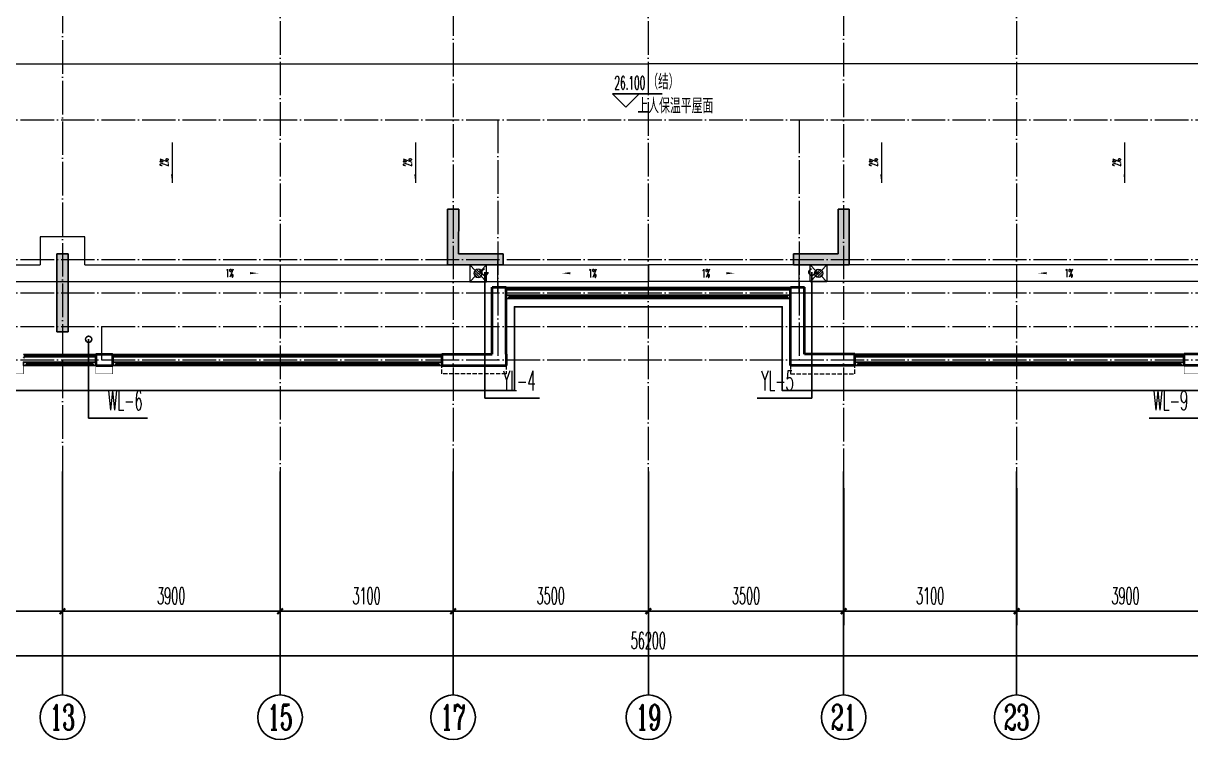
# Model space of a CAD drawing. Extents: x 27938 to 650306, y -92720 to 1524912.
# Drawn here: x 288317 to 309235, y 280315 to 293140 of the extents above; entities that cross this region are included whole.
import ezdxf
from ezdxf.enums import TextEntityAlignment as Align

# ---------------------------------------------------------------- set-up
doc = ezdxf.new("R2010")
doc.units = 0
doc.header["$LTSCALE"] = 1000
doc.header["$MEASUREMENT"] = 0
doc.linetypes.add('DASH', pattern=[0.35, 0.25, -0.1])
doc.linetypes.add('DOTE', pattern=[2.42, 2, -0.2, 0.02, -0.2])
for name, color, linetype in [('3-栏杆1', 135, 'Continuous'), ('AXIS', 3, 'Continuous'), ('AXIS_TEXT', 4, 'Continuous'), ('COLUMN', 9, 'Continuous'), ('DIM_ELEV', 3, 'Continuous'), ('DIM_污水', 3, 'Continuous'), ('DIM_雨水', 3, 'Continuous'), ('PIPE-雨水', 4, 'Y'), ('PUB_TEXT', 4, 'Continuous'), ('S-COLU-LINE1', 6, 'Continuous'), ('VPIPE-污水', 2, 'W'), ('VPIPE-雨水', 4, 'DASH'), ('看线', 251, 'Continuous'), ('铝合金', 144, 'Continuous')]:
    doc.layers.add(name, color=color, linetype=linetype)
for name, color, linetype, lineweight in [('DOTE', 19, 'DOTE', 9), ('LVTRY', 1, 'Continuous', 13), ('PUB_HATCH', 8, 'Continuous', 9), ('WALL', 9, 'Continuous', 40), ('平面-分水线', 214, 'Continuous', 15), ('平面-排水沟', 86, 'Continuous', 15), ('平面-看线', 45, 'Continuous', 15)]:
    doc.layers.add(name, color=color, linetype=linetype, lineweight=lineweight)
doc.styles.add('_TCH_AXIS', font='COMPLEX', dxfattribs={"bigfont": 'GBCBIG'})
doc.styles.add('_TCH_DIM', font='SIMPLEX.shx', dxfattribs={"width": 0.6, "oblique": 10, "bigfont": 'hztxt.shx'})
doc.styles.add('_TCH_DIM_T3', font='SIMPLEX.shx', dxfattribs={"width": 0.494118, "bigfont": 'GBCBIG.shx'})
doc.styles.add('_TWT_SERIAL', font='simplex.shx', dxfattribs={"width": 0.6, "oblique": 10, "height": 3, "bigfont": 'aadri.shx'})
doc.styles.add('COMPLEX', font='COMPLEX')
doc.styles.get("Standard").update_dxf_attribs({"font": 'gbenor.shx', "bigfont": 'gbcbig.shx'})
doc.linetypes.add('W', pattern='A,3,-0.2,["W",Standard,S=0.25,R=0,X=-0.1,Y=-0.115],-0.2', length=3.4)
doc.linetypes.add('Y', pattern='A,3,-0.2,["Y",Standard,S=0.25,R=0,X=-0.1,Y=-0.115],-0.2', length=3.4)
doc.dimstyles.new('_TCH_ARCH&&100', dxfattribs={"dimtxt": 297.5, "dimasz": 100, "dimexe": 250, "dimexo": 300, "dimgap": 126.25, "dimtad": 1, "dimdec": 0, "dimzin": 0, "dimdsep": 46, "dimtxsty": '_TCH_DIM_T3', "dimblk": 'ARCHTICK', "dimcen": 0.09, "dimclrt": 4, "dimazin": 2, "dimtfac": 1, "dimtdec": 0, "dimtix": 1, "dimtmove": 2, "dimatfit": 3, "dimfxl": 1, "dimtolj": 1, "dimtzin": 0, "dimarcsym": 0})

# ---------------------------------------------------------------- blocks, each defined once
blk = doc.blocks.new('FGDGDRGSDGDG')
at = {"layer": 'DOTE', "linetype": 'DOTE', "ltscale": 0.3}
for p, q in [((510982, 529998), (510982, 513948)), ((517582, 529998), (517582, 513948)), ((524182, 529998), (524182, 513948)), ((507082, 523848), (507082, 513948)), ((514082, 522348), (514082, 513948)), ((521082, 522348), (521082, 513948)), ((488182, 520248), (546982, 520248)), ((488182, 517748), (546982, 517748)), ((514882, 517748), (514882, 517148)), ((520282, 517748), (520282, 517148)), ((488182, 517148), (546982, 517148)), ((488182, 516548), (546982, 516548)), ((507782, 516548), (507782, 515948)), ((488182, 515948), (546982, 515948))]:
    blk.add_line(p, q, dxfattribs=at)
blk = doc.blocks.new('$lvtry$00000171')
for p, q in [((-74, 11), (-11, 74)), ((-70, -27), (27, 70)), ((-53, -53), (53, 53)), ((-27, -70), (70, 27)), ((11, -74), (74, -11))]:
    blk.add_line(p, q)
blk.add_circle((0, 0), 75)
blk.add_point((0, 0))
blk = doc.blocks.new('R5T6Y7TRF')
at = {"layer": '平面-分水线', "color": 4, "elevation": -134}
blk.add_lwpolyline([(392485, -26438), (392785, -26438), (392785, -26738), (392485, -26738)], close=True, dxfattribs=at)
for points in [[(392485, -26438), (392582, -26534)], [(392688, -26534), (392785, -26438)], [(392485, -26738), (392593, -26629)], [(392676, -26629), (392785, -26738)]]:
    blk.add_lwpolyline(points, dxfattribs=at)
at = {"layer": 'LVTRY', "color": 4}
blk.add_blockref('$lvtry$00000171', (392635, -26588, -134), dxfattribs=at)
blk = doc.blocks.new('GDGRXADDGD')
at = {"layer": 'PUB_HATCH'}
for points in [[(295917, 288816), (296916, 288815), (296917, 289015), (296117, 289015), (296118, 289815), (295918, 289815)], [(303117, 288816), (303116, 289815), (302916, 289815), (302916, 289015), (302116, 289015), (302117, 288815)], [(288917, 287815), (288917, 287615), (289117, 287615), (289117, 289015), (288917, 289015), (288917, 287815)]]:
    blk.add_hatch(color=256, dxfattribs=at).paths.add_polyline_path(points)
at = {"layer": 'COLUMN', "color": 8}
for p, q in [((289117, 289015), (288917, 289015)), ((288917, 289015), (288917, 288976)), ((288917, 288976), (288917, 287815)), ((289117, 287615), (289117, 289015)), ((288917, 287815), (288917, 287615)), ((288917, 287815), (288917, 287815)), ((288917, 287615), (289117, 287615))]:
    blk.add_line(p, q, dxfattribs=at)
at = {"layer": 'S-COLU-LINE1', "color": 8}
for p, q in [((295918, 289815), (295917, 288816)), ((296118, 289815), (295918, 289815)), ((296117, 289015), (296118, 289815)), ((303116, 289815), (302916, 289815)), ((302916, 289815), (302916, 289015)), ((303117, 288816), (303116, 289815)), ((296917, 289015), (296117, 289015)), ((296916, 288815), (296917, 289015)), ((302916, 289015), (302116, 289015)), ((302116, 289015), (302117, 288815)), ((295917, 288816), (296916, 288815)), ((302117, 288815), (303117, 288816))]:
    blk.add_line(p, q, dxfattribs=at)
blk = doc.blocks.new('_ArchTick')
at = {"color": 0, "linetype": 'ByBlock', "const_width": 0.4}
blk.add_lwpolyline([(-0.5, -0.5), (0.5, 0.5)], dxfattribs=at)
blk = doc.blocks.new('*D751')
at = {"layer": 'AXIS', "color": 0, "lineweight": -2}
for p, q in [((306117, 284815), (306117, 282365)), ((310017, 284815), (310017, 282365)), ((306117, 282615), (310017, 282615))]:
    blk.add_line(p, q, dxfattribs=at)
at = {"layer": 'Defpoints', "color": 0}
for p in [(306117, 285115), (310017, 285115), (310017, 282615)]:
    blk.add_point(p, dxfattribs=at)
at = {"layer": 'AXIS', "color": 0, "lineweight": -2, "xscale": 100, "yscale": 100, "zscale": 100, "rotation": 180}
blk.add_blockref('_ArchTick', (306117, 282615), dxfattribs=at)
at = {"layer": 'AXIS', "color": 0, "lineweight": -2, "xscale": 100, "yscale": 100, "zscale": 100}
blk.add_blockref('_ArchTick', (310017, 282615), dxfattribs=at)
at = {"layer": 'AXIS', "color": 4, "insert": (308067, 282890), "char_height": 297.5, "attachment_point": 5, "style": '_TCH_DIM_T3'}
blk.add_mtext('\\A1;3900', dxfattribs=at)
blk = doc.blocks.new('*D752')
at = {"layer": 'AXIS', "color": 0, "lineweight": -2}
for p, q in [((303017, 284815), (303017, 282365)), ((306117, 284815), (306117, 282365)), ((303017, 282615), (306117, 282615))]:
    blk.add_line(p, q, dxfattribs=at)
at = {"layer": 'Defpoints', "color": 0}
for p in [(303017, 285115), (306117, 285115), (306117, 282615)]:
    blk.add_point(p, dxfattribs=at)
at = {"layer": 'AXIS', "color": 0, "lineweight": -2, "xscale": 100, "yscale": 100, "zscale": 100, "rotation": 180}
blk.add_blockref('_ArchTick', (303017, 282615), dxfattribs=at)
at = {"layer": 'AXIS', "color": 0, "lineweight": -2, "xscale": 100, "yscale": 100, "zscale": 100}
blk.add_blockref('_ArchTick', (306117, 282615), dxfattribs=at)
at = {"layer": 'AXIS', "color": 4, "insert": (304567, 282890), "char_height": 297.5, "attachment_point": 5, "style": '_TCH_DIM_T3'}
blk.add_mtext('\\A1;3100', dxfattribs=at)
blk = doc.blocks.new('*D753')
at = {"layer": 'AXIS', "color": 0, "lineweight": -2}
for p, q in [((299517, 284815), (299517, 282365)), ((303017, 284815), (303017, 282365)), ((299517, 282615), (303017, 282615))]:
    blk.add_line(p, q, dxfattribs=at)
at = {"layer": 'Defpoints', "color": 0}
for p in [(299517, 285115), (303017, 285115), (303017, 282615)]:
    blk.add_point(p, dxfattribs=at)
at = {"layer": 'AXIS', "color": 0, "lineweight": -2, "xscale": 100, "yscale": 100, "zscale": 100, "rotation": 180}
blk.add_blockref('_ArchTick', (299517, 282615), dxfattribs=at)
at = {"layer": 'AXIS', "color": 0, "lineweight": -2, "xscale": 100, "yscale": 100, "zscale": 100}
blk.add_blockref('_ArchTick', (303017, 282615), dxfattribs=at)
at = {"layer": 'AXIS', "color": 4, "insert": (301267, 282890), "char_height": 297.5, "attachment_point": 5, "style": '_TCH_DIM_T3'}
blk.add_mtext('\\A1;3500', dxfattribs=at)
blk = doc.blocks.new('*D797')
at = {"layer": 'AXIS', "color": 0, "lineweight": -2}
for p, q in [((285817, 284815), (285817, 282365)), ((289017, 284815), (289017, 282365)), ((285817, 282615), (289017, 282615))]:
    blk.add_line(p, q, dxfattribs=at)
at = {"layer": 'Defpoints', "color": 0}
for p in [(285817, 285115), (289017, 285115), (289017, 282615)]:
    blk.add_point(p, dxfattribs=at)
at = {"layer": 'AXIS', "color": 0, "lineweight": -2, "xscale": 100, "yscale": 100, "zscale": 100, "rotation": 180}
blk.add_blockref('_ArchTick', (285817, 282615), dxfattribs=at)
at = {"layer": 'AXIS', "color": 0, "lineweight": -2, "xscale": 100, "yscale": 100, "zscale": 100}
blk.add_blockref('_ArchTick', (289017, 282615), dxfattribs=at)
at = {"layer": 'AXIS', "color": 4, "insert": (287417, 282890), "char_height": 297.5, "attachment_point": 5, "style": '_TCH_DIM_T3'}
blk.add_mtext('\\A1;3200', dxfattribs=at)
blk = doc.blocks.new('*D798')
at = {"layer": 'AXIS', "color": 0, "lineweight": -2}
for p, q in [((289017, 284815), (289017, 282365)), ((292917, 284815), (292917, 282365)), ((289017, 282615), (292917, 282615))]:
    blk.add_line(p, q, dxfattribs=at)
at = {"layer": 'Defpoints', "color": 0}
for p in [(289017, 285115), (292917, 285115), (292917, 282615)]:
    blk.add_point(p, dxfattribs=at)
at = {"layer": 'AXIS', "color": 0, "lineweight": -2, "xscale": 100, "yscale": 100, "zscale": 100, "rotation": 180}
blk.add_blockref('_ArchTick', (289017, 282615), dxfattribs=at)
at = {"layer": 'AXIS', "color": 0, "lineweight": -2, "xscale": 100, "yscale": 100, "zscale": 100}
blk.add_blockref('_ArchTick', (292917, 282615), dxfattribs=at)
at = {"layer": 'AXIS', "color": 4, "insert": (290967, 282890), "char_height": 297.5, "attachment_point": 5, "style": '_TCH_DIM_T3'}
blk.add_mtext('\\A1;3900', dxfattribs=at)
blk = doc.blocks.new('*D799')
at = {"layer": 'AXIS', "color": 0, "lineweight": -2}
for p, q in [((292917, 284815), (292917, 282365)), ((296017, 284815), (296017, 282365)), ((292917, 282615), (296017, 282615))]:
    blk.add_line(p, q, dxfattribs=at)
at = {"layer": 'Defpoints', "color": 0}
for p in [(292917, 285115), (296017, 285115), (296017, 282615)]:
    blk.add_point(p, dxfattribs=at)
at = {"layer": 'AXIS', "color": 0, "lineweight": -2, "xscale": 100, "yscale": 100, "zscale": 100, "rotation": 180}
blk.add_blockref('_ArchTick', (292917, 282615), dxfattribs=at)
at = {"layer": 'AXIS', "color": 0, "lineweight": -2, "xscale": 100, "yscale": 100, "zscale": 100}
blk.add_blockref('_ArchTick', (296017, 282615), dxfattribs=at)
at = {"layer": 'AXIS', "color": 4, "insert": (294467, 282890), "char_height": 297.5, "attachment_point": 5, "style": '_TCH_DIM_T3'}
blk.add_mtext('\\A1;3100', dxfattribs=at)
blk = doc.blocks.new('*D800')
at = {"layer": 'AXIS', "color": 0, "lineweight": -2}
for p, q in [((296017, 284815), (296017, 282365)), ((299517, 284815), (299517, 282365)), ((296017, 282615), (299517, 282615))]:
    blk.add_line(p, q, dxfattribs=at)
at = {"layer": 'Defpoints', "color": 0}
for p in [(296017, 285115), (299517, 285115), (299517, 282615)]:
    blk.add_point(p, dxfattribs=at)
at = {"layer": 'AXIS', "color": 0, "lineweight": -2, "xscale": 100, "yscale": 100, "zscale": 100, "rotation": 180}
blk.add_blockref('_ArchTick', (296017, 282615), dxfattribs=at)
at = {"layer": 'AXIS', "color": 0, "lineweight": -2, "xscale": 100, "yscale": 100, "zscale": 100}
blk.add_blockref('_ArchTick', (299517, 282615), dxfattribs=at)
at = {"layer": 'AXIS', "color": 4, "insert": (297767, 282890), "char_height": 297.5, "attachment_point": 5, "style": '_TCH_DIM_T3'}
blk.add_mtext('\\A1;3500', dxfattribs=at)
blk = doc.blocks.new('*D801')
at = {"layer": 'AXIS', "color": 0, "lineweight": -2}
for p, q in [((271417, 284815), (271417, 281565)), ((327617, 284815), (327617, 281565)), ((271417, 281815), (327617, 281815))]:
    blk.add_line(p, q, dxfattribs=at)
at = {"layer": 'Defpoints', "color": 0}
for p in [(271417, 285115), (327617, 285115), (327617, 281815)]:
    blk.add_point(p, dxfattribs=at)
at = {"layer": 'AXIS', "color": 0, "lineweight": -2, "xscale": 100, "yscale": 100, "zscale": 100, "rotation": 180}
blk.add_blockref('_ArchTick', (271417, 281815), dxfattribs=at)
at = {"layer": 'AXIS', "color": 0, "lineweight": -2, "xscale": 100, "yscale": 100, "zscale": 100}
blk.add_blockref('_ArchTick', (327617, 281815), dxfattribs=at)
at = {"layer": 'AXIS', "color": 4, "insert": (299517, 282090), "char_height": 297.5, "attachment_point": 5, "style": '_TCH_DIM_T3'}
blk.add_mtext('\\A1;56200', dxfattribs=at)
blk = doc.blocks.new('_AXISO')
blk.add_circle((0, 0), 0.5)
at = {"layer": 'AXIS_TEXT', "style": 'COMPLEX', "width": 1.041667}
blk.add_attdef('A', text='', height=0.56, dxfattribs=at).set_placement((-0.25, -0.28), (0.25, -0.28), align=Align.FIT)

msp = doc.modelspace()

# ---------------------------------------------------------------- hatches: boundary and pattern name
at = {"layer": '平面-排水沟'}
for points in [[(290982.1, 290287.5), (290982.1, 290437.5), (290962.1, 290437.5)], [(295341.6, 290287.5), (295341.6, 290437.5), (295321.6, 290437.5)], [(303691.6, 290287.5), (303691.6, 290437.5), (303671.6, 290437.5)], [(308051.1, 290287.5), (308051.1, 290437.5), (308031.1, 290437.5)]]:
    msp.add_hatch(color=8, dxfattribs=at).paths.add_polyline_path(points)

# ---------------------------------------------------------------- linework, layer by layer
at = {"color": 8, "const_width": 8}
for points in [[(288316.6, 287015.4), (288316.6, 286865.4), (288016.6, 286865.4), (288016.6, 287015.4)], [(289916.6, 287015.4), (289916.6, 286865.4), (289616.6, 286865.4), (289616.6, 287015.4)], [(309116.6, 287015.4), (309116.6, 286865.4), (309416.6, 286865.4), (309416.6, 287015.4)]]:
    msp.add_lwpolyline(points, dxfattribs=at)
at = {"layer": '3-栏杆1', "color": 8}
for p, q in [((296986.8, 288397.6), (296966.6, 288415.4)), ((296966.6, 288415.4), (296986.8, 288397.6)), ((296986.8, 288368.3), (296966.6, 288348.4)), ((296966.6, 288348.4), (296986.8, 288368.3)), ((296986.8, 288397.5), (302046.3, 288397.6)), ((296986.8, 288397.6), (296986.8, 288368.3)), ((302046.3, 288368.3), (296986.8, 288368.2)), ((302066.6, 288415.4), (302046.3, 288397.6)), ((302046.3, 288397.6), (302046.3, 288368.3)), ((302066.6, 288348.4), (302046.3, 288368.3)), ((288336.8, 287197.6), (288316.6, 287215.4)), ((288316.6, 287215.4), (288336.8, 287197.6)), ((289616.6, 287215.4), (289596.3, 287197.6)), ((289936.8, 287197.6), (289916.6, 287215.4)), ((289916.6, 287215.4), (289936.8, 287197.6)), ((295796.3, 287197.6), (295816.6, 287215.4)), ((295816.6, 287215.4), (295796.3, 287197.6)), ((303236.8, 287197.6), (303216.6, 287215.4)), ((303216.6, 287215.4), (303236.8, 287197.6)), ((309096.3, 287197.6), (309116.6, 287215.4)), ((309116.6, 287215.4), (309096.3, 287197.6)), ((288336.8, 287168.3), (288316.6, 287148.4)), ((288316.6, 287148.4), (288336.8, 287168.3)), ((288336.8, 287197.5), (289596.3, 287197.6)), ((288336.8, 287197.6), (288336.8, 287168.3)), ((289596.3, 287168.3), (288336.8, 287168.2)), ((289596.3, 287197.6), (289596.3, 287168.3)), ((289616.6, 287148.4), (289596.3, 287168.3)), ((289916.6, 287148.4), (289936.8, 287168.3)), ((295796.3, 287197.5), (289936.8, 287197.6)), ((289936.8, 287197.6), (289936.8, 287168.3)), ((289936.8, 287168.3), (295796.3, 287168.2)), ((295796.3, 287197.6), (295796.3, 287168.3)), ((295796.3, 287168.3), (295816.6, 287148.4)), ((295816.6, 287148.4), (295796.3, 287168.3)), ((303236.8, 287168.3), (303216.6, 287148.4)), ((303216.6, 287148.4), (303236.8, 287168.3)), ((303236.8, 287197.5), (309096.3, 287197.6)), ((303236.8, 287197.6), (303236.8, 287168.3)), ((309096.3, 287168.3), (303236.8, 287168.2)), ((309096.3, 287197.6), (309096.3, 287168.3)), ((309116.6, 287148.4), (309096.3, 287168.3))]:
    msp.add_line(p, q, dxfattribs=at)
at = {"layer": 'AXIS'}
for p, q in [((289016.6, 285115.4), (289016.6, 281115.4)), ((292916.6, 285115.4), (292916.6, 281115.4)), ((296016.6, 285115.4), (296016.6, 281115.4)), ((299516.6, 285115.4), (299516.6, 281115.4)), ((303016.6, 285115.4), (303016.6, 281115.4)), ((306116.6, 285115.4), (306116.6, 281115.4))]:
    msp.add_line(p, q, dxfattribs=at)
at = {"layer": 'DIM_ELEV', "color": 8}
for p, q in [((299112.2, 291637.8), (298872.2, 291877.8)), ((298872.2, 291877.8), (299764.4, 291877.8)), ((299112.2, 291637.8), (299352.2, 291877.8))]:
    msp.add_line(p, q, dxfattribs=at)
at = {"layer": 'DIM_污水'}
for p, q in [((289486.6, 287485.4), (289486.6, 286072.8)), ((289486.6, 286072.8), (290541.8, 286072.8)), ((309546.6, 286072.8), (308491.3, 286072.8))]:
    msp.add_line(p, q, dxfattribs=at)
at = {"layer": 'DIM_雨水'}
for p, q in [((296586.6, 288685.4), (296586.6, 286428.2)), ((302446.6, 288685.4), (302446.6, 286428.2)), ((296586.6, 286428.2), (297564.9, 286428.2)), ((302446.6, 286428.2), (301468.3, 286428.2))]:
    msp.add_line(p, q, dxfattribs=at)
at = {"layer": 'DOTE', "color": 8, "linetype": 'DOTE', "ltscale": 0.3}
for p, q in [((296816.6, 291415.4), (296816.6, 287115.4)), ((302216.6, 291415.4), (302216.6, 287115.4))]:
    msp.add_line(p, q, dxfattribs=at)
at = {"layer": 'PIPE-雨水', "const_width": 55}
for points in [[(296531.6, 288685.4), (296487.5, 288685.4)], [(302500.8, 288675.9), (302566.6, 288664.4)]]:
    msp.add_lwpolyline(points, dxfattribs=at)
at = {"layer": 'VPIPE-污水'}
msp.add_circle((289486.6, 287485.4), 55, dxfattribs=at)
at = {"layer": 'VPIPE-雨水'}
for centre in [(296586.6, 288685.4), (302446.6, 288685.4)]:
    msp.add_circle(centre, 55, dxfattribs=at)
at = {"layer": 'WALL', "color": 8}
for p, q in [((296716.6, 287215.4), (296716.6, 288415.4)), ((296716.6, 288415.4), (296966.6, 288415.4)), ((296966.6, 287215.4), (296966.6, 288415.4)), ((302066.6, 287215.4), (302066.6, 288415.4)), ((302066.6, 288415.4), (302316.6, 288415.4)), ((302316.6, 287215.4), (302316.6, 288415.4)), ((289616.6, 287215.4), (289916.6, 287215.4)), ((289616.6, 287215.4), (289616.6, 287015.4)), ((289916.6, 287215.4), (289916.6, 287015.4)), ((295816.6, 287215.4), (296716.6, 287215.4)), ((295816.6, 287215.4), (295816.6, 287015.4)), ((296966.6, 287215.4), (296966.6, 287215.4)), ((296966.6, 287215.4), (296966.6, 287015.4)), ((302066.6, 287215.4), (302066.6, 287215.4)), ((302066.6, 287015.4), (302066.6, 287215.4)), ((303216.6, 287215.4), (302316.6, 287215.4)), ((303216.6, 287015.4), (303216.6, 287215.4)), ((309416.6, 287215.4), (309116.6, 287215.4)), ((309116.6, 287015.4), (309116.6, 287215.4)), ((289616.6, 287015.4), (289916.6, 287015.4)), ((295816.6, 287015.4), (296816.6, 287015.4)), ((296816.6, 287015.4), (296966.6, 287015.4)), ((302216.6, 287015.4), (302066.6, 287015.4)), ((303216.6, 287015.4), (302216.6, 287015.4)), ((309416.6, 287015.4), (309116.6, 287015.4))]:
    msp.add_line(p, q, dxfattribs=at)
at = {"layer": '平面-排水沟', "color": 8}
for p, q in [((287166.6, 292415), (299516.6, 292415)), ((311866.6, 292415), (299516.6, 292415)), ((283016.6, 288815.4), (288616.6, 288815.4)), ((289416.6, 288815.4), (299516.6, 288815.5)), ((309616.6, 288815.4), (299516.6, 288815.5)), ((299516.6, 288814.6), (299516.6, 288514.6)), ((283016.6, 288515.4), (299516.6, 288515.5)), ((316016.6, 288515.4), (299516.6, 288515.5))]:
    msp.add_line(p, q, dxfattribs=at)
for points in [[(290982.1, 291007.5), (290982.1, 290287.5)], [(295341.6, 291007.5), (295341.6, 290287.5)], [(303691.6, 291007.5), (303691.6, 290287.5)], [(308051.1, 291007.5), (308051.1, 290287.5)], [(289416.6, 288815.4), (289416.6, 289315.4), (288616.6, 289315.4), (288616.6, 288815.4)]]:
    msp.add_lwpolyline(points, dxfattribs=at)
for points in [[(292118.6, 288667.5, 0, 0, 0), (292526.4, 288667.5, 0, 40, 0), (292376.4, 288667.5, 0, 0, 0)], [(298379.1, 288666.7, 0, 0, 0), (297971.2, 288666.7, 0, 40, 0), (298121.2, 288666.7, 0, 0, 0)], [(300654.1, 288666.7, 0, 0, 0), (301061.9, 288666.7, 0, 40, 0), (300911.9, 288666.7, 0, 0, 0)], [(306914.6, 288667.5, 0, 0, 0), (306506.8, 288667.5, 0, 40, 0), (306656.8, 288667.5, 0, 0, 0)]]:
    msp.add_lwpolyline(points, format="xyseb", dxfattribs=at)
at = {"layer": '平面-看线', "color": 8}
for p, q in [((296966.6, 288415.4), (302066.6, 288415.4)), ((288316.6, 287215.4), (289616.6, 287215.4)), ((289916.6, 287215.4), (295816.6, 287215.4)), ((309116.6, 287215.4), (303216.6, 287215.4))]:
    msp.add_line(p, q, dxfattribs=at)
at = {"layer": '平面-看线', "color": 8, "linetype": 'DASH', "ltscale": 0.3}
for points in [[(296966.6, 287015.4), (296966.6, 286865.4), (295816.6, 286865.4), (295816.6, 287015.4)], [(302066.6, 287015.4), (302066.6, 286865.4), (303216.6, 286865.4), (303216.6, 287015.4)]]:
    msp.add_lwpolyline(points, dxfattribs=at)
at = {"layer": '看线', "color": 8}
for points in [[(274516.6, 287765.4), (274516.6, 286565.4), (297116.6, 286565.4), (297116.6, 288065.4), (299516.6, 288065.4)], [(324516.6, 287765.4), (324516.6, 286565.4), (301916.6, 286565.4), (301916.6, 288065.4), (299516.6, 288065.4)]]:
    msp.add_lwpolyline(points, dxfattribs=at)
at = {"layer": '铝合金', "color": 8}
for points in [[(296996.6, 288275.4), (296966.6, 288275.4), (296966.6, 288215.4), (297016.6, 288215.4), (297016.6, 288245.4)], [(296996.6, 288275.4), (302036.6, 288275.4)], [(302036.6, 288275.4), (302066.6, 288275.4), (302066.6, 288215.4), (302016.6, 288215.3), (302016.6, 288245.3)], [(296966.6, 288245.4), (296966.6, 288215.4), (297016.6, 288215.4), (297016.6, 288225.4), (297016.6, 288225.4), (297016.6, 288245.4)], [(297016.6, 288245.4), (302016.6, 288245.4)], [(297016.6, 288215.4), (302016.6, 288215.4)], [(302066.6, 288245.4), (302066.6, 288215.4), (302016.6, 288215.3), (302016.6, 288225.3), (302016.6, 288225.3), (302016.6, 288245.4)], [(288346.6, 287075.4), (288316.6, 287075.4), (288316.6, 287015.4), (288366.6, 287015.4), (288366.6, 287045.4)], [(288316.6, 287045.4), (288316.6, 287015.4), (288366.6, 287015.4), (288366.6, 287025.4), (288366.6, 287025.4), (288366.6, 287045.4)], [(288346.6, 287075.4), (289586.6, 287075.4)], [(288366.6, 287045.4), (289566.6, 287045.4)], [(288366.6, 287015.4), (289566.6, 287015.4)], [(289586.6, 287075.4), (289616.6, 287075.4), (289616.6, 287015.4), (289566.6, 287015.3), (289566.6, 287045.3)], [(289616.6, 287045.4), (289616.6, 287015.4), (289566.6, 287015.3), (289566.6, 287025.3), (289566.6, 287025.3), (289566.6, 287045.4)], [(289946.6, 287075.4), (289916.6, 287075.4), (289916.6, 287015.4), (289966.6, 287015.3), (289966.6, 287045.3)], [(289916.6, 287045.4), (289916.6, 287015.4), (289966.6, 287015.3), (289966.6, 287025.3), (289966.6, 287025.3), (289966.6, 287045.4)], [(295786.6, 287075.4), (289946.6, 287075.4)], [(295766.6, 287045.4), (289966.6, 287045.4)], [(295766.6, 287015.4), (289966.6, 287015.4)], [(295786.6, 287075.4), (295816.6, 287075.4), (295816.6, 287015.4), (295766.6, 287015.4), (295766.6, 287045.4)], [(295816.6, 287045.4), (295816.6, 287015.4), (295766.6, 287015.4), (295766.6, 287025.4), (295766.6, 287025.4), (295766.6, 287045.4)], [(303246.6, 287075.4), (303216.6, 287075.4), (303216.6, 287015.4), (303266.6, 287015.4), (303266.6, 287045.4)], [(303216.6, 287045.4), (303216.6, 287015.4), (303266.6, 287015.4), (303266.6, 287025.4), (303266.6, 287025.4), (303266.6, 287045.4)], [(303246.6, 287075.4), (309086.6, 287075.4)], [(303266.6, 287045.4), (309066.6, 287045.4)], [(303266.6, 287015.4), (309066.6, 287015.4)], [(309086.6, 287075.4), (309116.6, 287075.4), (309116.6, 287015.4), (309066.6, 287015.3), (309066.6, 287045.3)], [(309116.6, 287045.4), (309116.6, 287015.4), (309066.6, 287015.3), (309066.6, 287025.3), (309066.6, 287025.3), (309066.6, 287045.4)]]:
    msp.add_lwpolyline(points, dxfattribs=at)

# ---------------------------------------------------------------- block references
msp.add_blockref('FGDGDRGSDGDG', (-218065.9, -228833.1))
at = {"color": 8}
for name, p in [('GDGRXADDGD', (0, 0)), ('R5T6Y7TRF', (-90068.3, 315252, 134.4))]:
    msp.add_blockref(name, p, dxfattribs=at)
at = {"color": 8, "xscale": -1}
msp.add_blockref('R5T6Y7TRF', (689101.4, 315252, 134.4), dxfattribs=at)
at = {"layer": 'AXIS'}
ref = msp.add_blockref('_AXISO', (289016.6, 280715.4), dxfattribs=dict(at, xscale=800, yscale=800, zscale=800))
ref.add_attrib('A', '13', dxfattribs={"layer": 'AXIS_TEXT', "height": 452.55, "style": '_TCH_AXIS', "width": 0.724138}).set_placement((288790.3, 280489.1), (289242.9, 280489.1), align=Align.FIT)
ref = msp.add_blockref('_AXISO', (292916.6, 280715.4), dxfattribs=dict(at, xscale=800, yscale=800, zscale=800))
ref.add_attrib('A', '15', dxfattribs={"layer": 'AXIS_TEXT', "height": 452.55, "style": '_TCH_AXIS', "width": 0.724138}).set_placement((292690.3, 280489.1), (293142.9, 280489.1), align=Align.FIT)
ref = msp.add_blockref('_AXISO', (296016.6, 280715.4), dxfattribs=dict(at, xscale=800, yscale=800, zscale=800))
ref.add_attrib('A', '17', dxfattribs={"layer": 'AXIS_TEXT', "height": 452.55, "style": '_TCH_AXIS', "width": 0.724138}).set_placement((295790.3, 280489.1), (296242.9, 280489.1), align=Align.FIT)
ref = msp.add_blockref('_AXISO', (299516.6, 280715.4), dxfattribs=dict(at, xscale=800, yscale=800, zscale=800))
ref.add_attrib('A', '19', dxfattribs={"layer": 'AXIS_TEXT', "height": 452.55, "style": '_TCH_AXIS', "width": 0.724138}).set_placement((299290.3, 280489.1), (299742.9, 280489.1), align=Align.FIT)
ref = msp.add_blockref('_AXISO', (303016.6, 280715.4), dxfattribs=dict(at, xscale=800, yscale=800, zscale=800))
ref.add_attrib('A', '21', dxfattribs={"layer": 'AXIS_TEXT', "height": 452.55, "style": '_TCH_AXIS', "width": 0.724138}).set_placement((302790.3, 280489.1), (303242.9, 280489.1), align=Align.FIT)
ref = msp.add_blockref('_AXISO', (306116.6, 280715.4), dxfattribs=dict(at, xscale=800, yscale=800, zscale=800))
ref.add_attrib('A', '23', dxfattribs={"layer": 'AXIS_TEXT', "height": 452.55, "style": '_TCH_AXIS', "width": 0.617647}).set_placement((305890.3, 280489.1), (306342.9, 280489.1), align=Align.FIT)

# ---------------------------------------------------------------- texts
at = {"layer": 'DIM_ELEV', "color": 8, "style": '_TCH_DIM'}
for s, height, width, p in [('（结）', 270.07, 0.7, (299501.9, 291957.9)), ('26.100', 238, 0.494118, (298908.3, 291957.9))]:
    msp.add_text(s, height=height, dxfattribs=dict(at, width=width)).set_placement(p)
at = {"layer": 'DIM_污水', "color": 7, "style": '_TWT_SERIAL', "width": 0.48}
for s, p in [('WL-6', (289826.9, 286212.8)), ('WL-9', (308561.3, 286212.8))]:
    msp.add_text(s, height=350, dxfattribs=at).set_placement(p)
at = {"layer": 'DIM_雨水', "color": 7, "style": '_TWT_SERIAL', "width": 0.48}
for s, p in [('YL-4', (296910.9, 286568.2)), ('YL-5', (301538.3, 286568.2))]:
    msp.add_text(s, height=350, dxfattribs=at).set_placement(p)
at = {"layer": 'PUB_TEXT', "color": 8}
msp.add_text('上人保温平屋面', height=270.07, dxfattribs=at).set_placement((299320.2, 291528.5))
at = {"layer": '平面-排水沟', "color": 8, "style": '_TCH_DIM', "width": 0.423529}
for rotation, p in [(89.9994, (290917, 290577.4)), (89.9994, (295276.5, 290577.4)), (90.0006, (303626.5, 290577.4)), (90.0006, (307986, 290577.4))]:
    msp.add_text('2%', height=148.75, rotation=rotation, dxfattribs=at).set_placement(p)
for p in [(291940.3, 288593.2), (298444.2, 288592.3), (300475.8, 288592.3), (306979.7, 288593.2)]:
    msp.add_text('1%', height=148.75, dxfattribs=at).set_placement(p)

# ---------------------------------------------------------------- dimensions: what is measured, and where the dimension line sits
at = {"layer": 'AXIS'}
for p1, p2, distance, picture, middle in [((271416.6, 285115.4), (327616.6, 285115.4), -3300, '*D801', (299516.6, 282090.4)), ((285816.6, 285115.4), (289016.6, 285115.4), -2500, '*D797', (287416.6, 282890.4)), ((289016.6, 285115.4), (292916.6, 285115.4), -2500, '*D798', (290966.6, 282890.4)), ((292916.6, 285115.4), (296016.6, 285115.4), -2500, '*D799', (294466.6, 282890.4)), ((296016.6, 285115.4), (299516.6, 285115.4), -2500, '*D800', (297766.6, 282890.4)), ((299516.6, 285115.4), (303016.6, 285115.4), -2500, '*D753', (301266.6, 282890.4)), ((303016.6, 285115.4), (306116.6, 285115.4), -2500, '*D752', (304566.6, 282890.4)), ((306116.6, 285115.4), (310016.6, 285115.4), -2500, '*D751', (308066.6, 282890.4))]:
    dim = msp.add_aligned_dim(p1=p1, p2=p2, distance=distance, dimstyle='_TCH_ARCH&&100', dxfattribs=at)
    dim.commit()
    dim.dimension.update_dxf_attribs({"geometry": picture, "text_midpoint": middle})

doc.saveas('drawing.dxf')
